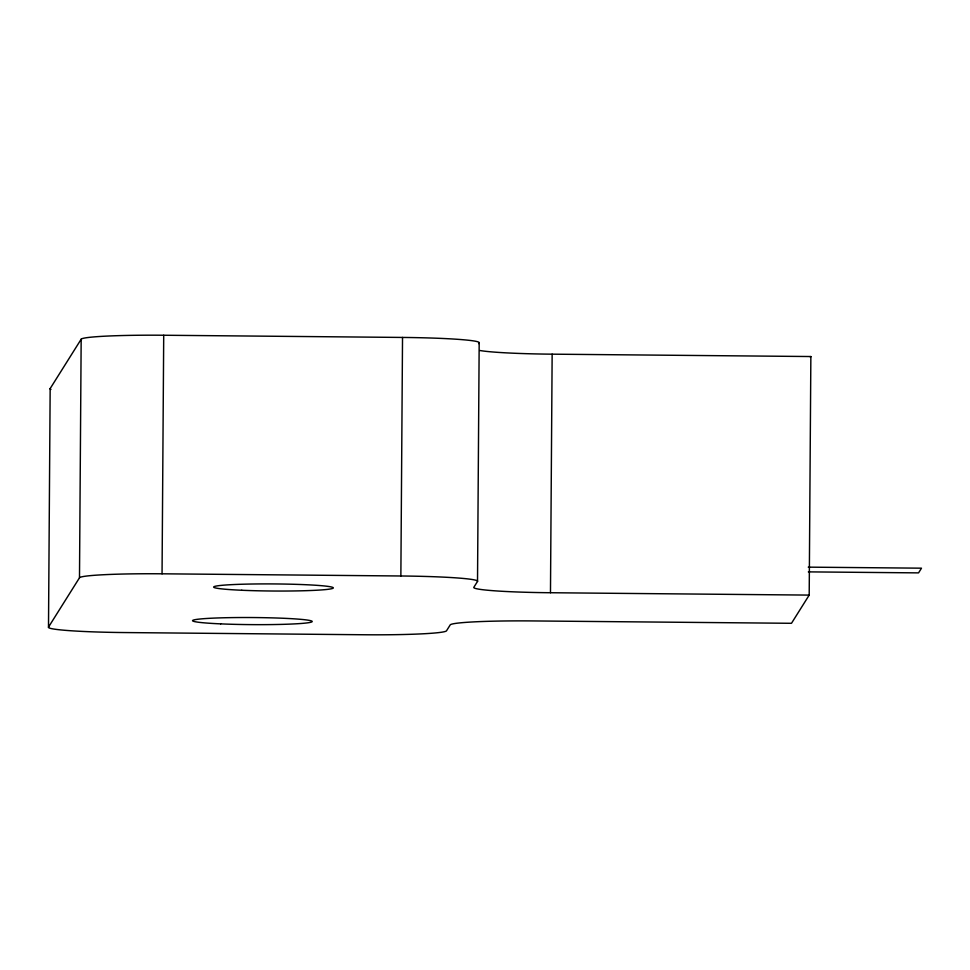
<?xml version="1.0" encoding="UTF-8"?>
<svg xmlns="http://www.w3.org/2000/svg" width="970" height="970" viewBox="0 0 970 970"><rect width="100%" height="100%" fill="white"/><g stroke="black" fill="none" stroke-linecap="round" stroke-linejoin="round"><path stroke-width="1.45" d="M809.198 595.095L791.484 623.298L532.772 620.933A79.661 4.729 0.4 0 0 450.213 624.898L446.527 630.779A79.661 4.729 0.4 0 1 363.968 634.756L125.154 632.561A79.661 4.729 0.4 0 1 48.5 627.129L50.161 388.582L81.165 339.221A79.661 4.729 0.4 0 1 163.712 335.244L402.526 337.439A79.661 4.729 0.4 0 1 479.18 342.859L477.519 581.418L473.833 587.299A79.661 4.729 0.4 0 0 550.475 592.731L809.198 595.095L810.859 356.536L552.148 354.171A79.661 4.729 0.4 0 1 479.992 350.522M48.5 627.129L79.492 577.78L81.165 339.221M79.492 577.78A79.661 4.729 0.4 0 1 162.051 573.803L163.712 335.244M477.519 581.418A79.661 4.729 0.4 0 0 400.865 575.986L402.526 337.439M550.475 592.731L552.148 354.171M478.719 343.598L479.18 342.859M810.399 357.275L810.859 356.536M808.265 567.147L921.5 568.178L918.554 572.882L808.337 571.876M162.051 573.803L400.865 575.986M50.961 389.443A79.661 4.729 0.4 0 1 50.161 388.582M241.797 590.257A59.74 3.54 0.4 0 0 333.268 588.014A59.74 3.54 0.4 0 0 245.628 584.146A59.74 3.54 0.4 0 0 241.797 590.257M220.687 623.868A59.74 3.54 0.4 0 0 312.158 621.624A59.74 3.54 0.4 0 0 224.519 617.757A59.74 3.54 0.4 0 0 220.687 623.868"/></g></svg>
